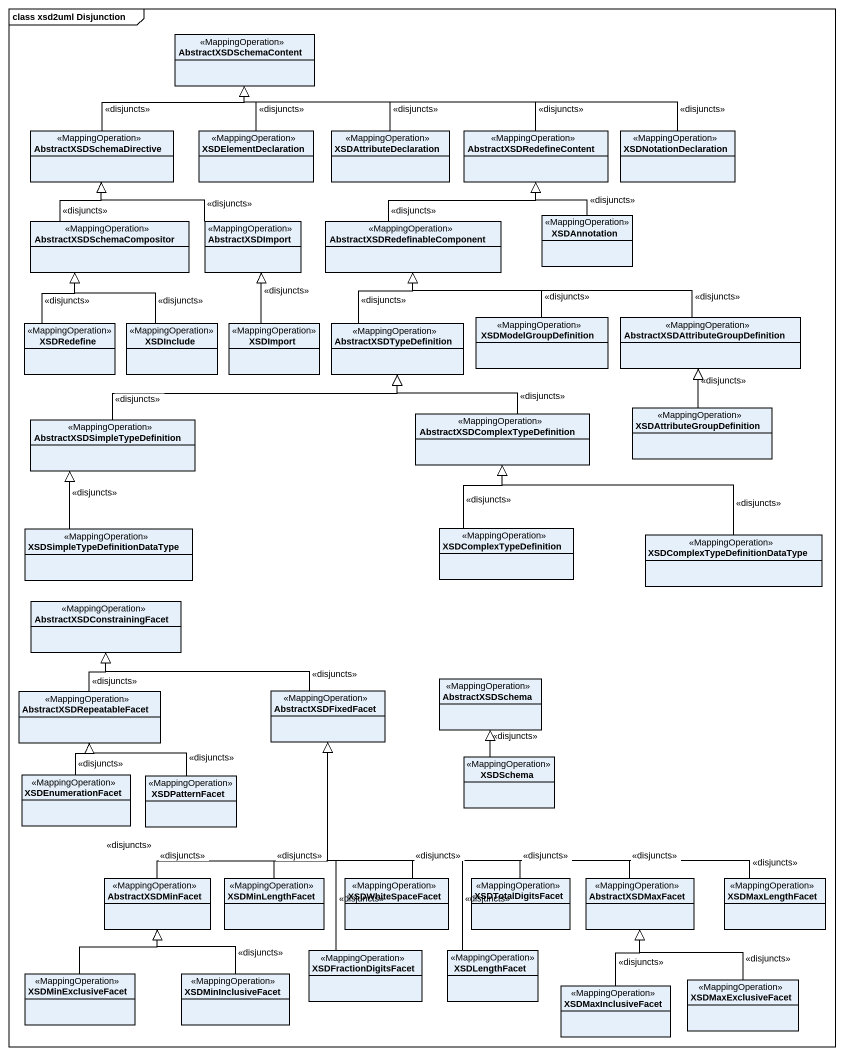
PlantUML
@startuml
mainframe class xsd2uml Disjunction
hide circle
hide empty members
class AbstractXSDSchemaContent <<MappingOperation>>
class AbstractXSDSchemaDirective <<MappingOperation>>
class XSDElementDeclaration <<MappingOperation>>
class XSDAttributeDeclaration <<MappingOperation>>
class AbstractXSDRedefineContent <<MappingOperation>>
class XSDNotationDeclaration <<MappingOperation>>
class AbstractXSDSchemaCompositor <<MappingOperation>>
class AbstractXSDImport <<MappingOperation>>
class "AbstractXSDRedefinableComponent" as AbstractXSDRedefinableCompon <<MappingOperation>>
class XSDAnnotation <<MappingOperation>>
class XSDRedefine <<MappingOperation>>
class XSDInclude <<MappingOperation>>
class XSDImport <<MappingOperation>>
class AbstractXSDTypeDefinition <<MappingOperation>>
class XSDModelGroupDefinition <<MappingOperation>>
class "AbstractXSDAttributeGroupDefinition" as AbstractXSDAttributeGroupDef <<MappingOperation>>
class "AbstractXSDSimpleTypeDefinition" as AbstractXSDSimpleTypeDefinit <<MappingOperation>>
class "AbstractXSDComplexTypeDefinition" as AbstractXSDComplexTypeDefini <<MappingOperation>>
class XSDAttributeGroupDefinition <<MappingOperation>>
class "XSDSimpleTypeDefinitionDataType" as XSDSimpleTypeDefinitionDataT <<MappingOperation>>
class XSDComplexTypeDefinition <<MappingOperation>>
class "XSDComplexTypeDefinitionDataType" as XSDComplexTypeDefinitionData <<MappingOperation>>
class AbstractXSDConstrainingFacet <<MappingOperation>>
class AbstractXSDRepeatableFacet <<MappingOperation>>
class AbstractXSDFixedFacet <<MappingOperation>>
class AbstractXSDSchema <<MappingOperation>>
class XSDSchema <<MappingOperation>>
class XSDEnumerationFacet <<MappingOperation>>
class XSDPatternFacet <<MappingOperation>>
class AbstractXSDMinFacet <<MappingOperation>>
class XSDMinLengthFacet <<MappingOperation>>
class XSDWhiteSpaceFacet <<MappingOperation>>
class XSDTotalDigitsFacet <<MappingOperation>>
class AbstractXSDMaxFacet <<MappingOperation>>
class XSDMaxLengthFacet <<MappingOperation>>
class XSDFractionDigitsFacet <<MappingOperation>>
class XSDLengthFacet <<MappingOperation>>
class XSDMinExclusiveFacet <<MappingOperation>>
class XSDMinInclusiveFacet <<MappingOperation>>
class XSDMaxInclusiveFacet <<MappingOperation>>
class XSDMaxExclusiveFacet <<MappingOperation>>
AbstractXSDSchemaDirective -up-|> AbstractXSDSchemaContent : <<disjuncts>>
XSDElementDeclaration -up-|> AbstractXSDSchemaContent : <<disjuncts>>
XSDAttributeDeclaration -up-|> AbstractXSDSchemaContent : <<disjuncts>>
AbstractXSDRedefineContent -left-|> AbstractXSDSchemaContent : <<disjuncts>>
XSDNotationDeclaration -left-|> AbstractXSDSchemaContent : <<disjuncts>>
AbstractXSDSchemaCompositor -up-|> AbstractXSDSchemaDirective : <<disjuncts>>
AbstractXSDImport -left-|> AbstractXSDSchemaDirective : <<disjuncts>>
AbstractXSDRedefinableCompon -up-|> AbstractXSDRedefineContent : <<disjuncts>>
XSDAnnotation -up-|> AbstractXSDRedefineContent : <<disjuncts>>
XSDRedefine -up-|> AbstractXSDSchemaCompositor : <<disjuncts>>
XSDInclude -up-|> AbstractXSDSchemaCompositor : <<disjuncts>>
XSDImport -up-|> AbstractXSDImport : <<disjuncts>>
AbstractXSDTypeDefinition -up-|> AbstractXSDRedefinableCompon : <<disjuncts>>
XSDModelGroupDefinition -up-|> AbstractXSDRedefinableCompon : <<disjuncts>>
AbstractXSDAttributeGroupDef -left-|> AbstractXSDRedefinableCompon : <<disjuncts>>
AbstractXSDSimpleTypeDefinit -right-|> AbstractXSDTypeDefinition : <<disjuncts>>
AbstractXSDComplexTypeDefini -up-|> AbstractXSDTypeDefinition : <<disjuncts>>
XSDAttributeGroupDefinition -up-|> AbstractXSDAttributeGroupDef : <<disjuncts>>
XSDSimpleTypeDefinitionDataT -up-|> AbstractXSDSimpleTypeDefinit : <<disjuncts>>
XSDComplexTypeDefinition -up-|> AbstractXSDComplexTypeDefini : <<disjuncts>>
XSDComplexTypeDefinitionData -left-|> AbstractXSDComplexTypeDefini : <<disjuncts>>
AbstractXSDRepeatableFacet -up-|> AbstractXSDConstrainingFacet : <<disjuncts>>
AbstractXSDFixedFacet -left-|> AbstractXSDConstrainingFacet : <<disjuncts>>
XSDSchema -up-|> AbstractXSDSchema : <<disjuncts>>
XSDEnumerationFacet -up-|> AbstractXSDRepeatableFacet : <<disjuncts>>
XSDPatternFacet -up-|> AbstractXSDRepeatableFacet : <<disjuncts>>
AbstractXSDMinFacet -up-|> AbstractXSDFixedFacet : <<disjuncts>>
XSDMinLengthFacet -up-|> AbstractXSDFixedFacet : <<disjuncts>>
XSDWhiteSpaceFacet -up-|> AbstractXSDFixedFacet : <<disjuncts>>
XSDTotalDigitsFacet -up-|> AbstractXSDFixedFacet : <<disjuncts>>
AbstractXSDMaxFacet -up-|> AbstractXSDFixedFacet : <<disjuncts>>
XSDMaxLengthFacet -left-|> AbstractXSDFixedFacet : <<disjuncts>>
XSDFractionDigitsFacet -up-|> AbstractXSDFixedFacet : <<disjuncts>>
XSDLengthFacet -up-|> AbstractXSDFixedFacet : <<disjuncts>>
XSDMinExclusiveFacet -up-|> AbstractXSDMinFacet : <<disjuncts>>
XSDMinInclusiveFacet -up-|> AbstractXSDMinFacet : <<disjuncts>>
XSDMaxInclusiveFacet -up-|> AbstractXSDMaxFacet : <<disjuncts>>
XSDMaxExclusiveFacet -up-|> AbstractXSDMaxFacet : <<disjuncts>>
@enduml
